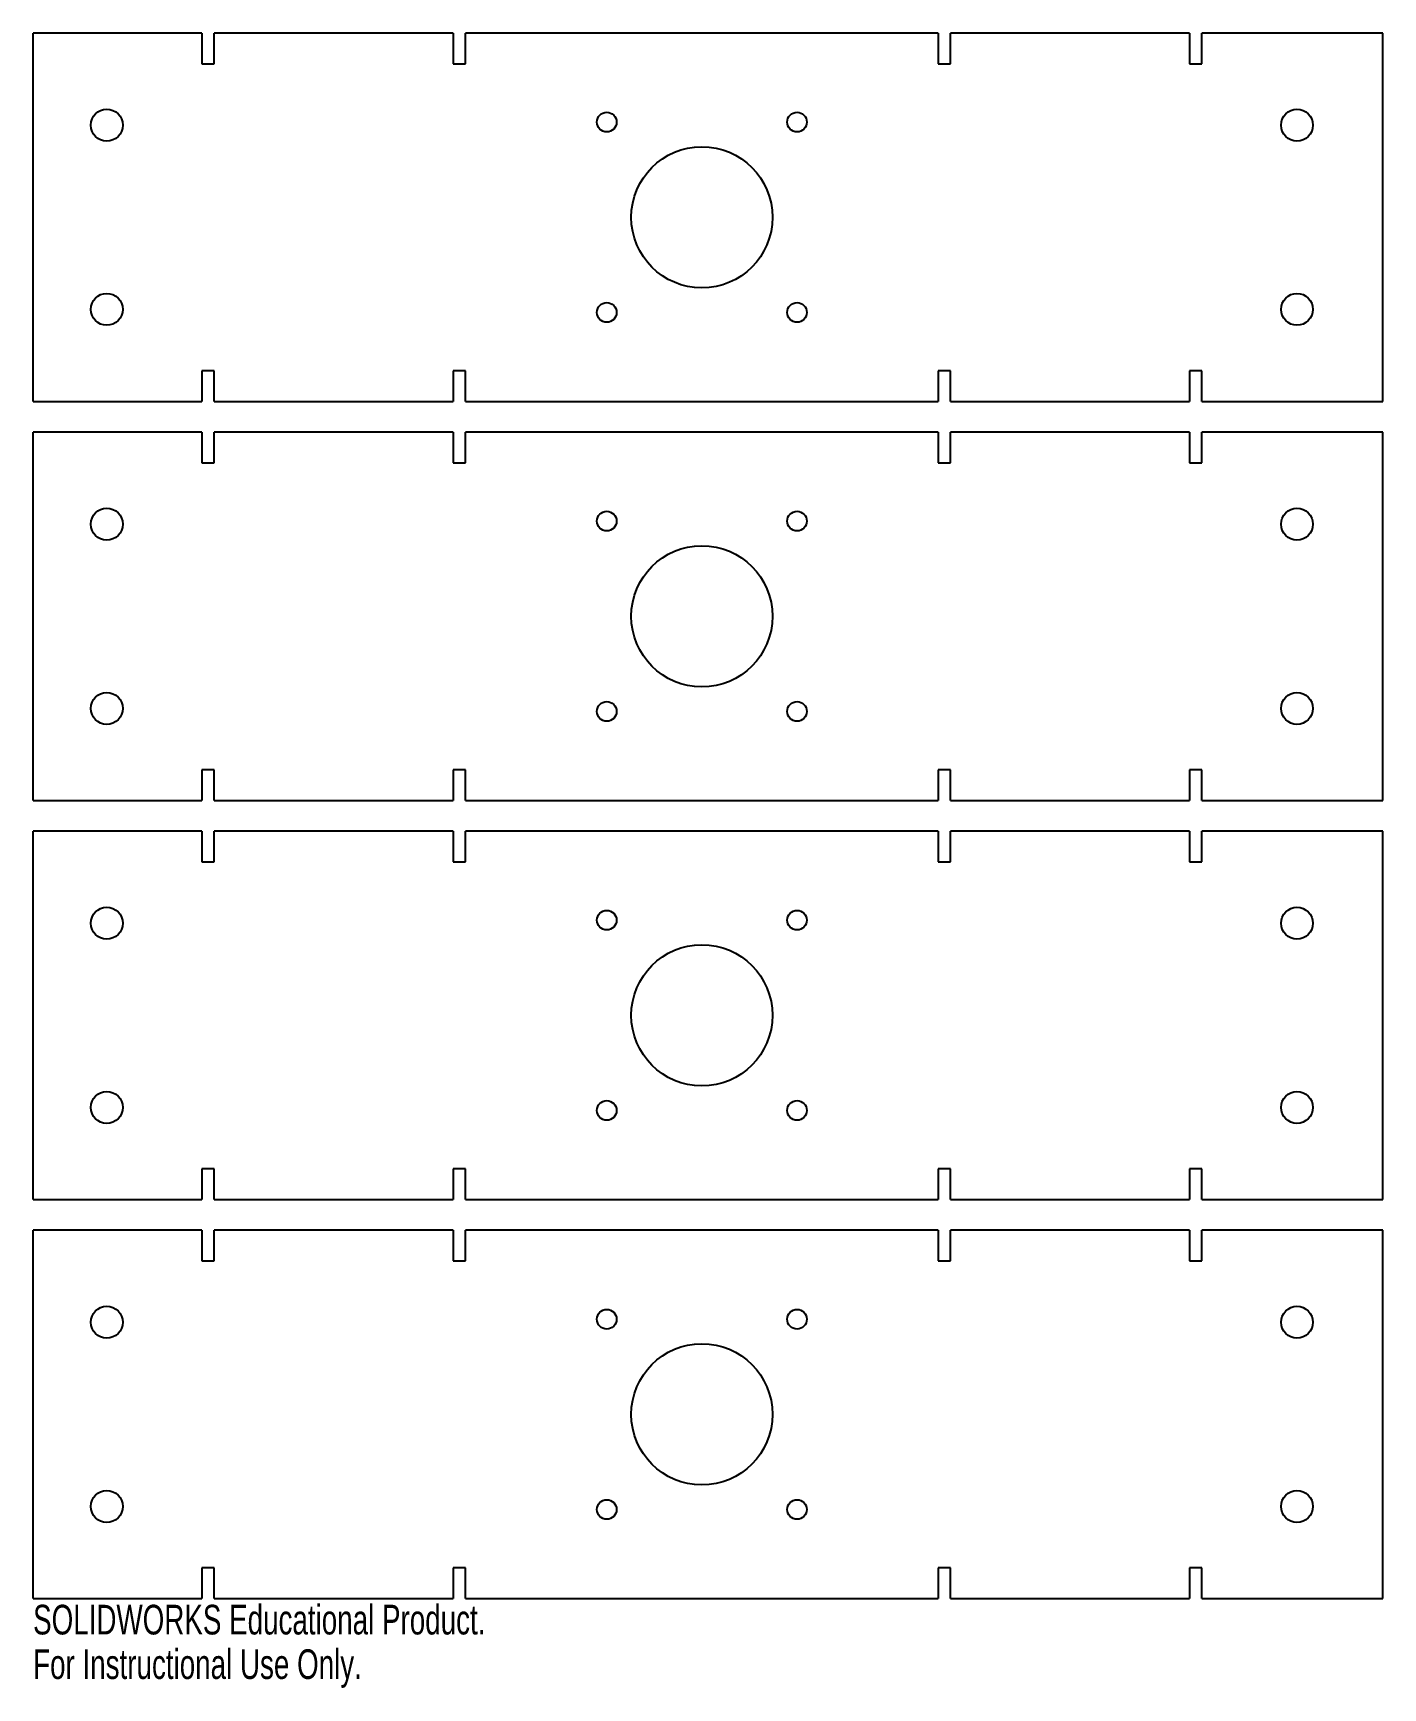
# Model space of a CAD drawing. Header units: millimetres. Extents: x -36 to 183, y -204 to 66.
import ezdxf

# ---------------------------------------------------------------- set-up
doc = ezdxf.new("R2010")
doc.units = ezdxf.units.MM
doc.styles.add('SLDTEXTSTYLE0', font='TXT', dxfattribs={"width": 0.7})

msp = doc.modelspace()

# ---------------------------------------------------------------- linework, layer by layer
at = {"color": 7, "linetype": 'Continuous', "lineweight": 25}
for p, q in [((-36.41, 5.99), (-36.41, 65.99)), ((-8.93, 65.99), (-36.41, 65.99)), ((-8.93, 65.99), (-8.93, 60.99)), ((-6.93, 60.99), (-6.93, 65.99)), ((32.04, 65.99), (-6.93, 65.99)), ((32.04, 65.99), (32.04, 60.99)), ((34.04, 60.99), (34.04, 65.99)), ((111.01, 65.99), (34.04, 65.99)), ((111.01, 65.99), (111.01, 60.99)), ((113.01, 60.99), (113.01, 65.99)), ((151.98, 65.99), (113.01, 65.99)), ((151.98, 65.99), (151.98, 60.99)), ((153.98, 60.99), (153.98, 65.99)), ((183.47, 65.99), (153.98, 65.99)), ((183.47, 5.99), (183.47, 65.99)), ((-8.93, 60.99), (-6.93, 60.99)), ((32.04, 60.99), (34.04, 60.99)), ((111.01, 60.99), (113.01, 60.99)), ((151.98, 60.99), (153.98, 60.99)), ((-6.93, 10.99), (-8.93, 10.99)), ((-8.93, 10.99), (-8.93, 5.99)), ((-6.93, 5.99), (-6.93, 10.99)), ((34.04, 10.99), (32.04, 10.99)), ((32.04, 10.99), (32.04, 5.99)), ((34.04, 5.99), (34.04, 10.99)), ((113.01, 10.99), (111.01, 10.99)), ((111.01, 10.99), (111.01, 5.99)), ((113.01, 5.99), (113.01, 10.99)), ((153.98, 10.99), (151.98, 10.99)), ((151.98, 10.99), (151.98, 5.99)), ((153.98, 5.99), (153.98, 10.99)), ((-36.41, 5.99), (-8.93, 5.99)), ((-6.93, 5.99), (32.04, 5.99)), ((34.04, 5.99), (111.01, 5.99)), ((113.01, 5.99), (151.98, 5.99)), ((153.98, 5.99), (183.47, 5.99)), ((-36.41, -59.01), (-36.41, 0.99)), ((-8.93, 0.99), (-36.41, 0.99)), ((-8.93, 0.99), (-8.93, -4.01)), ((-6.93, -4.01), (-6.93, 0.99)), ((32.04, 0.99), (-6.93, 0.99)), ((32.04, 0.99), (32.04, -4.01)), ((34.04, -4.01), (34.04, 0.99)), ((111.01, 0.99), (34.04, 0.99)), ((111.01, 0.99), (111.01, -4.01)), ((113.01, -4.01), (113.01, 0.99)), ((151.98, 0.99), (113.01, 0.99)), ((151.98, 0.99), (151.98, -4.01)), ((153.98, -4.01), (153.98, 0.99)), ((183.47, 0.99), (153.98, 0.99)), ((183.47, -59.01), (183.47, 0.99)), ((-8.93, -4.01), (-6.93, -4.01)), ((32.04, -4.01), (34.04, -4.01)), ((111.01, -4.01), (113.01, -4.01)), ((151.98, -4.01), (153.98, -4.01)), ((-6.93, -54.01), (-8.93, -54.01)), ((-8.93, -54.01), (-8.93, -59.01)), ((-6.93, -59.01), (-6.93, -54.01)), ((34.04, -54.01), (32.04, -54.01)), ((32.04, -54.01), (32.04, -59.01)), ((34.04, -59.01), (34.04, -54.01)), ((113.01, -54.01), (111.01, -54.01)), ((111.01, -54.01), (111.01, -59.01)), ((113.01, -59.01), (113.01, -54.01)), ((153.98, -54.01), (151.98, -54.01)), ((151.98, -54.01), (151.98, -59.01)), ((153.98, -59.01), (153.98, -54.01)), ((-36.41, -59.01), (-8.93, -59.01)), ((-6.93, -59.01), (32.04, -59.01)), ((34.04, -59.01), (111.01, -59.01)), ((113.01, -59.01), (151.98, -59.01)), ((153.98, -59.01), (183.47, -59.01)), ((-36.41, -124.01), (-36.41, -64.01)), ((-8.93, -64.01), (-36.41, -64.01)), ((-8.93, -64.01), (-8.93, -69.01)), ((-6.93, -69.01), (-6.93, -64.01)), ((32.04, -64.01), (-6.93, -64.01)), ((32.04, -64.01), (32.04, -69.01)), ((34.04, -69.01), (34.04, -64.01)), ((111.01, -64.01), (34.04, -64.01)), ((111.01, -64.01), (111.01, -69.01)), ((113.01, -69.01), (113.01, -64.01)), ((151.98, -64.01), (113.01, -64.01)), ((151.98, -64.01), (151.98, -69.01)), ((153.98, -69.01), (153.98, -64.01)), ((183.47, -64.01), (153.98, -64.01)), ((183.47, -124.01), (183.47, -64.01)), ((-8.93, -69.01), (-6.93, -69.01)), ((32.04, -69.01), (34.04, -69.01)), ((111.01, -69.01), (113.01, -69.01)), ((151.98, -69.01), (153.98, -69.01)), ((-6.93, -119.01), (-8.93, -119.01)), ((-8.93, -119.01), (-8.93, -124.01)), ((-6.93, -124.01), (-6.93, -119.01)), ((34.04, -119.01), (32.04, -119.01)), ((32.04, -119.01), (32.04, -124.01)), ((34.04, -124.01), (34.04, -119.01)), ((113.01, -119.01), (111.01, -119.01)), ((111.01, -119.01), (111.01, -124.01)), ((113.01, -124.01), (113.01, -119.01)), ((153.98, -119.01), (151.98, -119.01)), ((151.98, -119.01), (151.98, -124.01)), ((153.98, -124.01), (153.98, -119.01)), ((-36.41, -124.01), (-8.93, -124.01)), ((-6.93, -124.01), (32.04, -124.01)), ((34.04, -124.01), (111.01, -124.01)), ((113.01, -124.01), (151.98, -124.01)), ((153.98, -124.01), (183.47, -124.01)), ((-36.41, -189.01), (-36.41, -129.01)), ((-8.93, -129.01), (-36.41, -129.01)), ((-8.93, -129.01), (-8.93, -134.01)), ((-6.93, -134.01), (-6.93, -129.01)), ((32.04, -129.01), (-6.93, -129.01)), ((32.04, -129.01), (32.04, -134.01)), ((34.04, -134.01), (34.04, -129.01)), ((111.01, -129.01), (34.04, -129.01)), ((111.01, -129.01), (111.01, -134.01)), ((113.01, -134.01), (113.01, -129.01)), ((151.98, -129.01), (113.01, -129.01)), ((151.98, -129.01), (151.98, -134.01)), ((153.98, -134.01), (153.98, -129.01)), ((183.47, -129.01), (153.98, -129.01)), ((183.47, -189.01), (183.47, -129.01)), ((-8.93, -134.01), (-6.93, -134.01)), ((32.04, -134.01), (34.04, -134.01)), ((111.01, -134.01), (113.01, -134.01)), ((151.98, -134.01), (153.98, -134.01)), ((-6.93, -184.01), (-8.93, -184.01)), ((-8.93, -184.01), (-8.93, -189.01)), ((-6.93, -189.01), (-6.93, -184.01)), ((34.04, -184.01), (32.04, -184.01)), ((32.04, -184.01), (32.04, -189.01)), ((34.04, -189.01), (34.04, -184.01)), ((113.01, -184.01), (111.01, -184.01)), ((111.01, -184.01), (111.01, -189.01)), ((113.01, -189.01), (113.01, -184.01)), ((153.98, -184.01), (151.98, -184.01)), ((151.98, -184.01), (151.98, -189.01)), ((153.98, -189.01), (153.98, -184.01)), ((-36.41, -189.01), (-8.93, -189.01)), ((-6.93, -189.01), (32.04, -189.01)), ((34.04, -189.01), (111.01, -189.01)), ((113.01, -189.01), (151.98, -189.01)), ((153.98, -189.01), (183.47, -189.01))]:
    msp.add_line(p, q, dxfattribs=at)
for centre, radius in [((-24.41, 50.99), 2.6), ((57.03, 51.49), 1.6), ((88.03, 51.49), 1.6), ((169.47, 50.99), 2.6), ((72.53, 35.99), 11.5), ((-24.41, 20.99), 2.6), ((57.03, 20.49), 1.6), ((88.03, 20.49), 1.6), ((169.47, 20.99), 2.6), ((-24.41, -14.01), 2.6), ((57.03, -13.51), 1.6), ((88.03, -13.51), 1.6), ((169.47, -14.01), 2.6), ((72.53, -29.01), 11.5), ((-24.41, -44.01), 2.6), ((57.03, -44.51), 1.6), ((88.03, -44.51), 1.6), ((169.47, -44.01), 2.6), ((-24.41, -79.01), 2.6), ((57.03, -78.51), 1.6), ((88.03, -78.51), 1.6), ((169.47, -79.01), 2.6), ((72.53, -94.01), 11.5), ((-24.41, -109.01), 2.6), ((169.47, -109.01), 2.6), ((57.03, -109.51), 1.6), ((88.03, -109.51), 1.6), ((-24.41, -144.01), 2.6), ((57.03, -143.51), 1.6), ((88.03, -143.51), 1.6), ((169.47, -144.01), 2.6), ((72.53, -159.01), 11.5), ((-24.41, -174.01), 2.6), ((169.47, -174.01), 2.6), ((57.03, -174.51), 1.6), ((88.03, -174.51), 1.6)]:
    msp.add_circle(centre, radius, dxfattribs=at)

# ---------------------------------------------------------------- texts
at = {"color": 7, "linetype": 'Continuous', "char_height": 4.8336, "attachment_point": 1, "style": 'SLDTEXTSTYLE0'}
for s, insert in [('SOLIDWORKS Educational Product.', (-36.41, -190.03)), ('For Instructional Use Only.', (-36.41, -197.28))]:
    msp.add_mtext(s, dxfattribs=dict(at, insert=insert))

doc.saveas('drawing.dxf')
